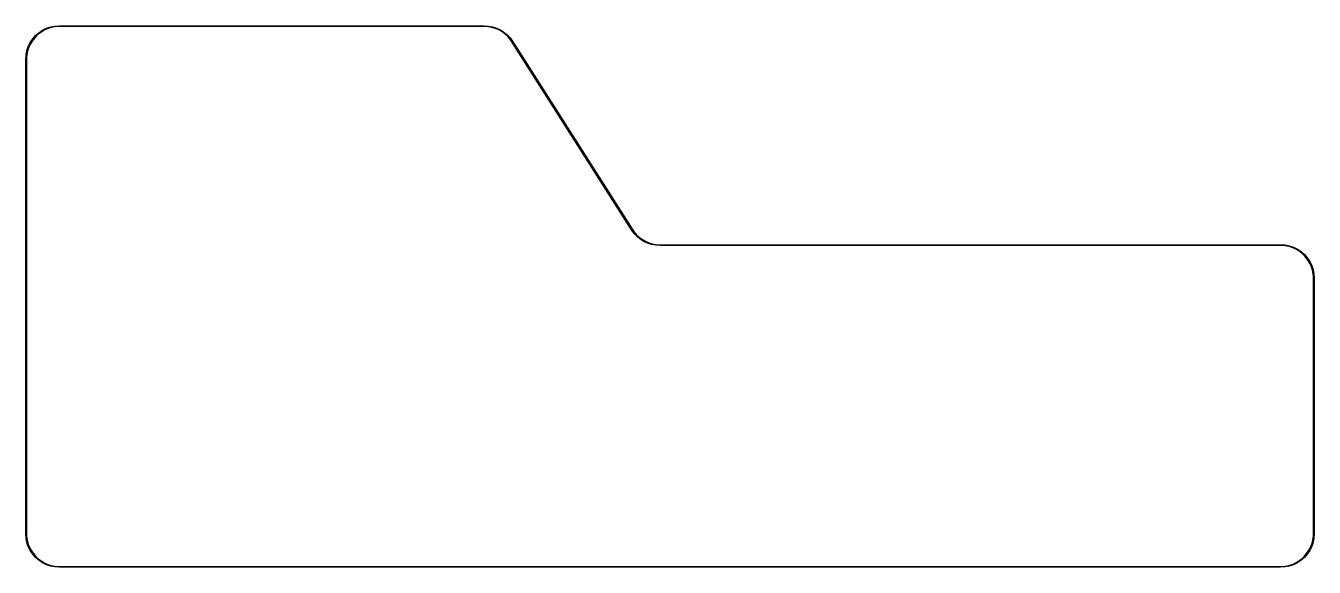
# Model space of a CAD drawing. Header units: millimetres. Extents: x 82 to 159.6, y -140.5 to -107.9.
import ezdxf

# ---------------------------------------------------------------- set-up
doc = ezdxf.new("R2010")
doc.units = ezdxf.units.MM
doc.layers.add('Edge.Cuts', color=254, linetype='CONTINUOUS', true_color=0xd0d2cd)

msp = doc.modelspace()

# ---------------------------------------------------------------- linework, layer by layer
at = {"layer": 'Edge.Cuts', "linetype": 'CONTINUOUS'}
for p, q in [((83.475891, -107.944), (83.735684, -107.892324)), ((83.870552, -107.925), (83.61387, -107.958792)), ((83.735684, -107.892324), (84, -107.875)), ((84, -107.925), (83.870552, -107.925)), ((84, -107.875), (109.602108, -107.875)), ((109.602108, -107.925), (84, -107.925)), ((109.602108, -107.875), (109.855596, -107.89093)), ((109.726211, -107.924991), (109.602108, -107.925)), ((109.972464, -107.956062), (109.726211, -107.924991)), ((109.855596, -107.89093), (110.105095, -107.938465)), ((82.246298, -108.8875), (82.393459, -108.667258)), ((82.51193, -108.594997), (82.354323, -108.800394)), ((82.393459, -108.667258), (82.568108, -108.468108)), ((82.694997, -108.41193), (82.51193, -108.594997)), ((82.568108, -108.468108), (82.767258, -108.293459)), ((82.900394, -108.254323), (82.694997, -108.41193)), ((82.767258, -108.293459), (82.9875, -108.146298)), ((83.124605, -108.124875), (82.900394, -108.254323)), ((82.9875, -108.146298), (83.225066, -108.029144)), ((83.363795, -108.0258), (83.124605, -108.124875)), ((83.225066, -108.029144), (83.475891, -107.944)), ((83.61387, -107.958792), (83.363795, -108.0258)), ((110.212891, -108.017715), (109.972464, -107.956062)), ((110.105095, -107.938465), (110.346682, -108.016858)), ((110.44371, -108.108978), (110.212891, -108.017715)), ((110.346682, -108.016858), (110.576555, -108.124876)), ((110.661289, -108.228417), (110.44371, -108.108978)), ((110.576555, -108.124876), (110.791099, -108.260819)), ((110.862205, -108.374153), (110.661289, -108.228417)), ((110.791099, -108.260819), (110.986938, -108.422549)), ((111.043298, -108.543892), (110.862205, -108.374153)), ((110.986938, -108.422549), (111.160992, -108.607522)), ((111.201719, -108.734965), (111.043298, -108.543892)), ((111.160992, -108.607522), (111.310518, -108.812822)), ((81.992324, -109.635684), (82.044, -109.375891)), ((82.044, -109.375891), (82.129144, -109.125066)), ((82.1258, -109.263795), (82.058792, -109.51387)), ((82.224875, -109.024605), (82.1258, -109.263795)), ((82.129144, -109.125066), (82.246298, -108.8875)), ((82.354323, -108.800394), (82.224875, -109.024605)), ((111.268337, -108.839666), (111.201719, -108.734965)), ((111.268339, -108.839671), (111.268337, -108.839666)), ((118.489477, -120.187173), (111.268339, -108.839671)), ((111.310518, -108.812822), (111.310523, -108.812827)), ((111.310523, -108.812827), (118.53166, -120.160329)), ((81.975, -109.9), (81.992324, -109.635684)), ((81.975, -138.5), (81.975, -109.9)), ((82.058792, -109.51387), (82.025, -109.770552)), ((82.025, -109.770552), (82.025, -109.9)), ((82.025, -109.9), (82.025, -138.5)), ((118.489481, -120.187177), (118.489477, -120.187173)), ((118.639008, -120.392478), (118.489481, -120.187177)), ((118.53166, -120.160329), (118.598281, -120.265035)), ((118.598281, -120.265035), (118.756702, -120.456108)), ((118.813062, -120.577451), (118.639008, -120.392478)), ((118.756702, -120.456108), (118.937795, -120.625847)), ((119.008901, -120.739181), (118.813062, -120.577451)), ((118.937795, -120.625847), (119.138711, -120.771583)), ((119.223445, -120.875124), (119.008901, -120.739181)), ((119.138711, -120.771583), (119.35629, -120.891022)), ((119.453318, -120.983142), (119.223445, -120.875124)), ((119.35629, -120.891022), (119.587109, -120.982285)), ((119.694905, -121.061535), (119.453318, -120.983142)), ((119.587109, -120.982285), (119.827536, -121.043938)), ((119.944404, -121.10907), (119.694905, -121.061535)), ((119.827536, -121.043938), (120.073789, -121.075009)), ((120.197892, -121.125), (119.944404, -121.10907)), ((120.073789, -121.075009), (120.197892, -121.075)), ((120.197892, -121.075), (157.6, -121.075)), ((157.6, -121.125), (120.197892, -121.125)), ((157.6, -121.075), (157.864316, -121.092324)), ((157.729448, -121.125), (157.6, -121.125)), ((157.98613, -121.158792), (157.729448, -121.125)), ((157.864316, -121.092324), (158.124109, -121.144)), ((158.236205, -121.2258), (157.98613, -121.158792)), ((158.124109, -121.144), (158.374934, -121.229144)), ((158.475395, -121.324875), (158.236205, -121.2258)), ((158.374934, -121.229144), (158.6125, -121.346298)), ((158.699606, -121.454323), (158.475395, -121.324875)), ((158.6125, -121.346298), (158.832742, -121.493459)), ((158.905003, -121.61193), (158.699606, -121.454323)), ((158.832742, -121.493459), (159.031892, -121.668108)), ((159.08807, -121.794997), (158.905003, -121.61193)), ((159.031892, -121.668108), (159.206541, -121.867258)), ((159.245677, -122.000394), (159.08807, -121.794997)), ((159.206541, -121.867258), (159.353702, -122.0875)), ((159.375125, -122.224605), (159.245677, -122.000394)), ((159.353702, -122.0875), (159.470856, -122.325066)), ((159.4742, -122.463795), (159.375125, -122.224605)), ((159.470856, -122.325066), (159.556, -122.575891)), ((159.541208, -122.71387), (159.4742, -122.463795)), ((159.556, -122.575891), (159.607676, -122.835684)), ((159.575, -122.970552), (159.541208, -122.71387)), ((159.575, -123.1), (159.575, -122.970552)), ((159.575, -138.5), (159.575, -123.1)), ((159.607676, -122.835684), (159.625, -123.1)), ((159.625, -123.1), (159.625, -138.5)), ((81.992324, -138.764316), (81.975, -138.5)), ((82.044, -139.024109), (81.992324, -138.764316)), ((82.025, -138.5), (82.025, -138.629448)), ((82.025, -138.629448), (82.058792, -138.88613)), ((82.058792, -138.88613), (82.1258, -139.136205)), ((159.4742, -139.136205), (159.541208, -138.88613)), ((159.541208, -138.88613), (159.575, -138.629448)), ((159.607676, -138.764316), (159.556, -139.024109)), ((159.575, -138.629448), (159.575, -138.5)), ((159.625, -138.5), (159.607676, -138.764316)), ((82.129144, -139.274934), (82.044, -139.024109)), ((82.1258, -139.136205), (82.224875, -139.375395)), ((82.246298, -139.5125), (82.129144, -139.274934)), ((82.224875, -139.375395), (82.354323, -139.599606)), ((82.393459, -139.732742), (82.246298, -139.5125)), ((82.354323, -139.599606), (82.51193, -139.805003)), ((82.568108, -139.931892), (82.393459, -139.732742)), ((159.206541, -139.732742), (159.031892, -139.931892)), ((159.08807, -139.805003), (159.245677, -139.599606)), ((159.353702, -139.5125), (159.206541, -139.732742)), ((159.245677, -139.599606), (159.375125, -139.375395)), ((159.470856, -139.274934), (159.353702, -139.5125)), ((159.375125, -139.375395), (159.4742, -139.136205)), ((159.556, -139.024109), (159.470856, -139.274934)), ((82.51193, -139.805003), (82.694997, -139.98807)), ((82.767258, -140.106541), (82.568108, -139.931892)), ((82.694997, -139.98807), (82.900394, -140.145677)), ((82.9875, -140.253702), (82.767258, -140.106541)), ((82.900394, -140.145677), (83.124605, -140.275125)), ((83.225066, -140.370856), (82.9875, -140.253702)), ((83.124605, -140.275125), (83.363795, -140.3742)), ((83.475891, -140.456), (83.225066, -140.370856)), ((83.363795, -140.3742), (83.61387, -140.441208)), ((83.735684, -140.507676), (83.475891, -140.456)), ((83.61387, -140.441208), (83.870552, -140.475)), ((84, -140.525), (83.735684, -140.507676)), ((83.870552, -140.475), (84, -140.475)), ((84, -140.475), (157.6, -140.475)), ((157.6, -140.525), (84, -140.525)), ((157.6, -140.475), (157.729448, -140.475)), ((157.864316, -140.507676), (157.6, -140.525)), ((157.729448, -140.475), (157.98613, -140.441208)), ((158.124109, -140.456), (157.864316, -140.507676)), ((157.98613, -140.441208), (158.236205, -140.3742)), ((158.374934, -140.370856), (158.124109, -140.456)), ((158.236205, -140.3742), (158.475395, -140.275125)), ((158.6125, -140.253702), (158.374934, -140.370856)), ((158.475395, -140.275125), (158.699606, -140.145677)), ((158.832742, -140.106541), (158.6125, -140.253702)), ((158.699606, -140.145677), (158.905003, -139.98807)), ((159.031892, -139.931892), (158.832742, -140.106541)), ((158.905003, -139.98807), (159.08807, -139.805003))]:
    msp.add_line(p, q, dxfattribs=at)

doc.saveas('drawing.dxf')
